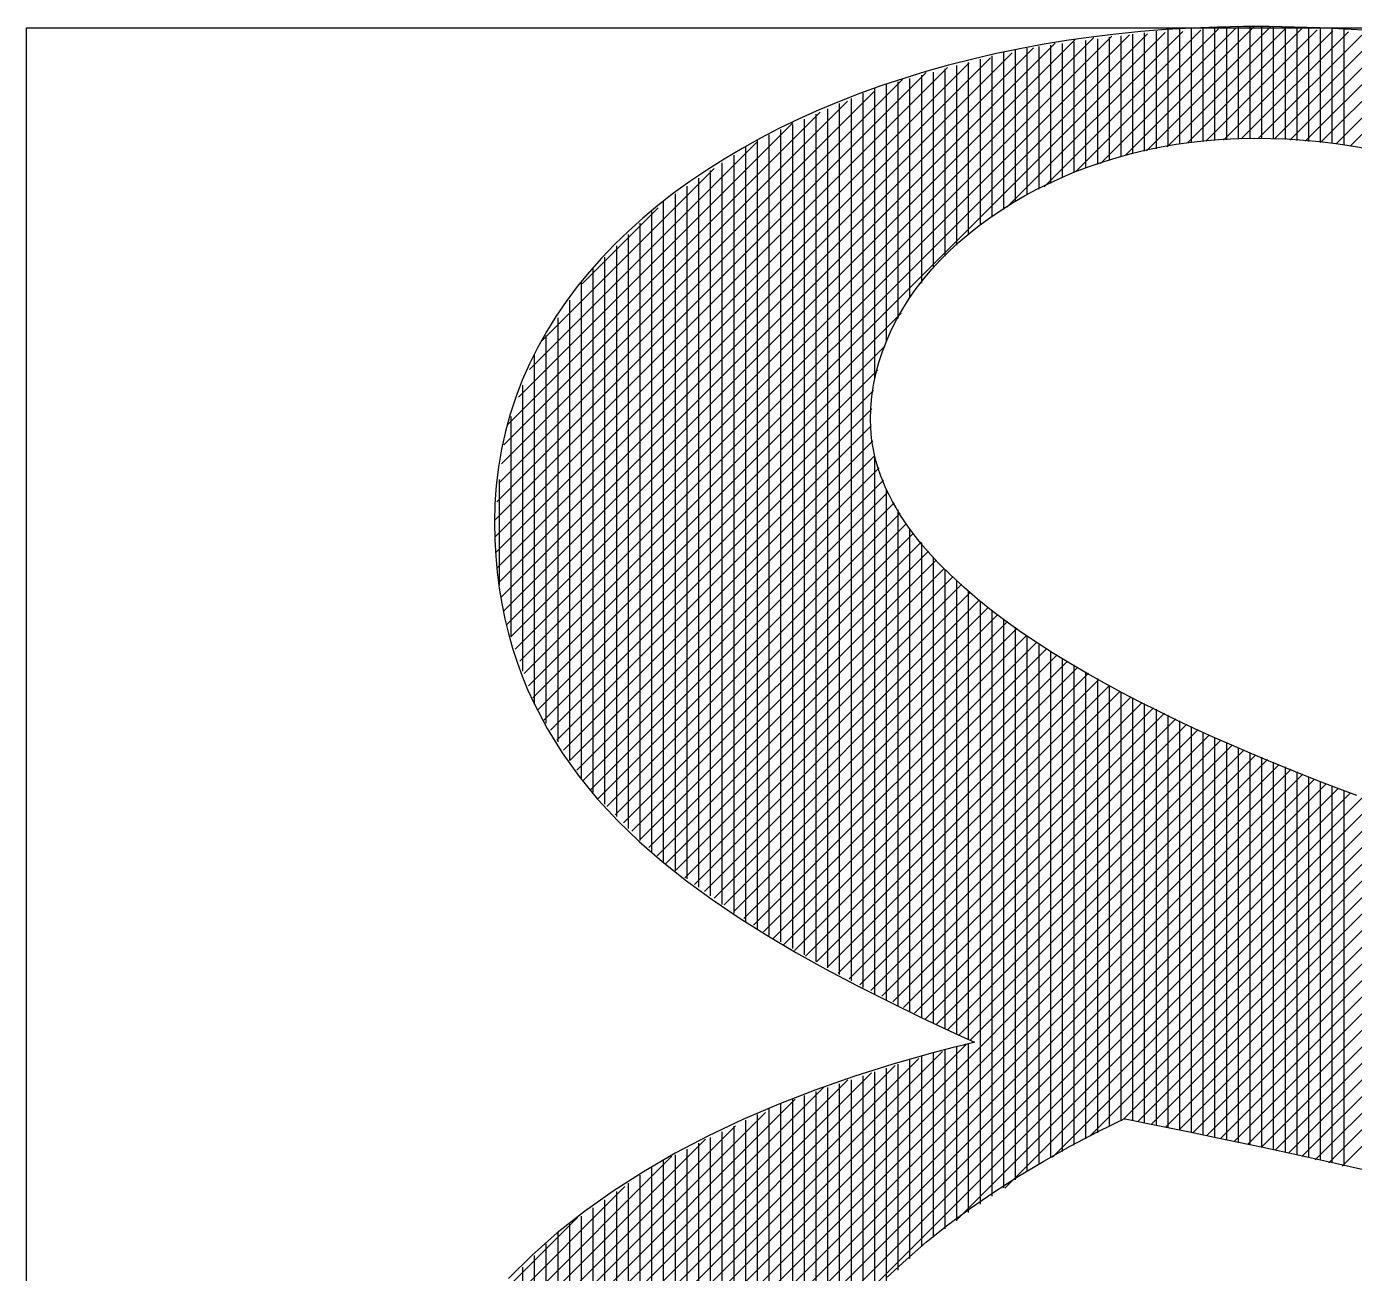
# Model space of a CAD drawing. Header units: millimetres. Extents: x 0 to 594, y 0 to 420.
# Drawn here: x 554.51 to 564.03, y 30.27 to 39.2 of the extents above; entities that cross this region are included whole.
import ezdxf

# ---------------------------------------------------------------- set-up
doc = ezdxf.new("R2010")
doc.units = ezdxf.units.MM
doc.header["$LTSCALE"] = 32.67
doc.layers.get('0').update_dxf_attribs({"linetype": 'CONTINUOUS'})

# ---------------------------------------------------------------- blocks, each defined once
blk = doc.blocks.new('CRE8_LOGO_BL0', base_point=(563.2299, 30.5129))
at = {"color": 7, "linetype": 'CONTINUOUS'}
for p, q in [((554.5149, 21.8345), (554.5149, 39.1914)), ((554.5149, 39.1914), (571.9449, 39.1914))]:
    blk.add_line(p, q, dxfattribs=at)
at = {"color": 2, "linetype": 'CONTINUOUS'}
for p, q in [((562.2085, 38.2198), (563.1803, 39.1916)), ((562.3855, 38.278), (563.3077, 39.2002)), ((562.5365, 38.3102), (563.425, 39.1987)), ((562.6842, 38.339), (563.5367, 39.1916)), ((562.9436, 38.3776), (562.9436, 39.1884)), ((563.0276, 38.3829), (563.0276, 39.1911)), ((563.1117, 38.3883), (563.1117, 39.1939)), ((563.1957, 38.3936), (563.1957, 39.1966)), ((563.2797, 38.399), (563.2797, 39.1994)), ((563.3637, 38.4002), (563.3637, 39.199)), ((563.4478, 38.3972), (563.4478, 39.197)), ((563.5318, 38.3904), (563.5318, 39.195)), ((563.6158, 38.3835), (563.6158, 39.193)), ((563.6999, 38.3766), (563.6999, 39.1909)), ((563.7839, 38.3698), (563.7839, 39.1889)), ((557.933, 35.0138), (562.0282, 39.109)), ((557.9525, 34.9145), (562.1608, 39.1228)), ((557.9842, 34.8273), (562.2883, 39.1314)), ((558.0158, 34.7401), (562.4157, 39.14)), ((558.0475, 34.653), (562.5431, 39.1486)), ((558.0792, 34.5658), (562.6706, 39.1572)), ((561.5376, 37.9054), (562.798, 39.1658)), ((561.8042, 38.0532), (562.9254, 39.1744)), ((562.0314, 38.1616), (563.0529, 39.183)), ((562.1033, 38.185), (562.1033, 39.1009)), ((562.1874, 38.2127), (562.1874, 39.112)), ((562.2714, 38.2403), (562.2714, 39.1231)), ((562.3554, 38.268), (562.3554, 39.1342)), ((562.4394, 38.2913), (562.4394, 39.1453)), ((562.5235, 38.3077), (562.5235, 39.1564)), ((562.6075, 38.3241), (562.6075, 39.1675)), ((562.6915, 38.3404), (562.6915, 39.1786)), ((562.7756, 38.3568), (562.7756, 39.1829)), ((562.8318, 38.3678), (563.6484, 39.1844)), ((562.8596, 38.3722), (562.8596, 39.1856)), ((562.9615, 38.3787), (563.7601, 39.1773)), ((563.0885, 38.3868), (563.8718, 39.1702)), ((563.2154, 38.3949), (563.9835, 39.163)), ((563.3399, 38.4005), (564.0952, 39.1559)), ((563.4545, 38.3964), (564.2069, 39.1488)), ((563.5645, 38.3875), (564.3186, 39.1416)), ((563.6745, 38.3787), (564.4303, 39.1345)), ((563.7845, 38.3699), (564.542, 39.1274)), ((563.8679, 38.3629), (563.8679, 39.1869)), ((563.8945, 38.361), (564.6537, 39.1202)), ((563.9519, 38.3533), (563.9519, 39.1819)), ((563.9964, 38.3441), (564.7654, 39.1131)), ((557.8852, 35.3225), (561.5743, 39.0116)), ((557.8984, 35.2169), (561.7284, 39.0469)), ((557.9157, 35.1153), (561.8824, 39.0821)), ((561.5151, 37.8905), (561.5151, 39.0132)), ((561.5992, 37.9468), (561.5992, 39.0344)), ((561.6832, 37.995), (561.6832, 39.0455)), ((561.7672, 38.0354), (561.7672, 39.0565)), ((561.8512, 38.0758), (561.8512, 39.0676)), ((561.9353, 38.1161), (561.9353, 39.0787)), ((562.0193, 38.1565), (562.0193, 39.0898)), ((557.8669, 35.6607), (561.1121, 38.906)), ((557.873, 35.548), (561.2662, 38.9412)), ((557.8791, 35.4353), (561.4203, 38.9764)), ((561.179, 37.6331), (561.179, 38.9207)), ((561.263, 37.7102), (561.263, 38.9438)), ((561.3471, 37.7778), (561.3471, 38.967)), ((561.4311, 37.8341), (561.4311, 38.9901)), ((557.8838, 35.7964), (560.9581, 38.8707)), ((557.9007, 35.9322), (560.7895, 38.8209)), ((560.8429, 37.2559), (560.8429, 38.8282)), ((560.9269, 37.3629), (560.9269, 38.8513)), ((561.011, 37.47), (561.011, 38.8744)), ((561.095, 37.5561), (561.095, 38.8976)), ((557.9177, 36.068), (560.5927, 38.7431)), ((560.5068, 32.3173), (560.5068, 38.7227)), ((560.5908, 36.6747), (560.5908, 38.7588)), ((560.6749, 36.9464), (560.6749, 38.7819)), ((560.7589, 37.1082), (560.7589, 38.805)), ((557.9346, 36.2038), (560.396, 38.6652)), ((560.3387, 32.4104), (560.3387, 38.6481)), ((560.4228, 32.3638), (560.4228, 38.6854)), ((557.9619, 36.3499), (560.1993, 38.5873)), ((560.0867, 32.55), (560.0867, 38.5362)), ((560.1707, 32.5034), (560.1707, 38.5735)), ((560.2547, 32.4569), (560.2547, 38.6108)), ((558.0394, 36.5462), (560.0026, 38.5094)), ((559.9186, 32.643), (559.9186, 38.4616)), ((560.0026, 32.5965), (560.0026, 38.4989)), ((558.1169, 36.7425), (559.7431, 38.3687)), ((559.6665, 32.7878), (559.6665, 38.3353)), ((559.7505, 32.7361), (559.7505, 38.387)), ((559.8346, 32.6895), (559.8346, 38.4243)), ((559.5825, 32.8494), (559.5825, 38.2798)), ((558.2072, 36.9517), (559.44, 38.1845)), ((559.4144, 32.9726), (559.4144, 38.1687)), ((559.4985, 32.911), (559.4985, 38.2243)), ((559.2464, 33.0958), (559.2464, 38.0577)), ((559.3304, 33.0342), (559.3304, 38.1132)), ((559.1623, 33.1574), (559.1623, 38.0022)), ((558.4946, 37.3579), (559.0379, 37.9012)), ((558.9943, 33.2813), (558.9943, 37.8744)), ((559.0783, 33.219), (559.0783, 37.9467)), ((558.9103, 33.3684), (558.9103, 37.7928)), ((558.8262, 33.4555), (558.8262, 37.7111)), ((558.7422, 33.5426), (558.7422, 37.6294)), ((558.6582, 33.6297), (558.6582, 37.5478)), ((558.5741, 33.7168), (558.5741, 37.4661)), ((562.3746, 31.3748), (568.4322, 37.4323)), ((558.4901, 33.8074), (558.4901, 37.3652)), ((562.4755, 31.3568), (568.4837, 37.365)), ((562.574, 31.3365), (568.5352, 37.2977)), ((558.4061, 33.9414), (558.4061, 37.2394)), ((562.6725, 31.3162), (568.5867, 37.2303)), ((558.1108, 34.4786), (560.78, 37.1479)), ((558.3221, 34.0754), (558.3221, 37.1137)), ((562.771, 31.2958), (568.6272, 37.152)), ((562.8695, 31.2755), (568.6621, 37.068)), ((558.1425, 34.3915), (560.6648, 36.9138)), ((558.238, 34.2094), (558.238, 36.9879)), ((562.968, 31.2551), (568.6969, 36.9841)), ((558.154, 34.3434), (558.154, 36.8543)), ((563.0665, 31.2348), (568.7318, 36.9001)), ((563.165, 31.2144), (568.7667, 36.8161)), ((558.1741, 34.3043), (560.6115, 36.7417)), ((563.2634, 31.1941), (568.8016, 36.7322)), ((558.07, 34.5833), (558.07, 36.6302)), ((563.3619, 31.1737), (568.8364, 36.6482)), ((558.2195, 34.2308), (560.5818, 36.5931)), ((563.4587, 31.1516), (568.8571, 36.5501)), ((558.2669, 34.1594), (560.5684, 36.4609)), ((563.5546, 31.1287), (568.8766, 36.4507)), ((557.986, 34.8275), (557.986, 36.406)), ((558.3144, 34.0881), (560.5654, 36.339)), ((563.6504, 31.1057), (568.8961, 36.3514)), ((563.7463, 31.0828), (568.9056, 36.2421)), ((558.3619, 34.0167), (560.5777, 36.2325)), ((558.4093, 33.9453), (560.5905, 36.1265)), ((560.5908, 32.2708), (560.5908, 36.1258)), ((557.9019, 35.1974), (557.9019, 35.9557)), ((558.4568, 33.8739), (560.6213, 36.0384)), ((558.5042, 33.8026), (560.652, 35.9503)), ((558.5517, 33.7312), (560.6847, 35.8642)), ((560.6749, 32.2243), (560.6749, 35.8847)), ((558.6101, 33.6707), (560.7287, 35.7894)), ((558.6703, 33.6121), (560.7728, 35.7146)), ((560.7589, 32.1836), (560.7589, 35.7382)), ((558.7305, 33.5535), (560.8169, 35.6398)), ((560.8429, 32.1436), (560.8429, 35.6012)), ((558.7908, 33.4949), (560.8676, 35.5717)), ((558.851, 33.4363), (560.9219, 35.5072)), ((560.9269, 32.1037), (560.9269, 35.5013)), ((558.9112, 33.3777), (560.9762, 35.4427)), ((561.011, 32.0637), (561.011, 35.4014)), ((558.9714, 33.3191), (561.0306, 35.3782)), ((559.0317, 33.2605), (561.0884, 35.3172)), ((561.095, 32.0237), (561.095, 35.3114)), ((559.0919, 33.2019), (561.151, 35.2609)), ((559.1588, 33.1499), (561.2135, 35.2047)), ((561.179, 31.9837), (561.179, 35.2357)), ((559.2293, 33.1016), (561.2761, 35.1484)), ((561.263, 31.9438), (561.263, 35.16)), ((559.2997, 33.0532), (561.3386, 35.0921)), ((559.3702, 33.0048), (561.4035, 35.0381)), ((561.3471, 30.7634), (561.3471, 35.0844)), ((561.4311, 30.8221), (561.4311, 35.0186)), ((559.4407, 32.9565), (561.4729, 34.9887)), ((559.5111, 32.9081), (561.5422, 34.9392)), ((561.5151, 30.8807), (561.5151, 34.9586)), ((559.5816, 32.8597), (561.6116, 34.8897)), ((559.6521, 32.8114), (561.6809, 34.8402)), ((561.5992, 30.9394), (561.5992, 34.8985)), ((561.6832, 30.998), (561.6832, 34.8385)), ((559.7225, 32.763), (561.7503, 34.7908)), ((559.793, 32.7146), (561.8211, 34.7427)), ((561.7672, 31.0517), (561.7672, 34.7785)), ((561.8512, 31.0966), (561.8512, 34.7253)), ((559.8635, 32.6663), (561.8961, 34.6989)), ((559.9378, 32.6218), (561.9712, 34.6552)), ((561.9353, 31.1416), (561.9353, 34.6762)), ((562.0193, 31.1865), (562.0193, 34.6271)), ((560.0159, 32.5811), (562.0463, 34.6114)), ((560.094, 32.5403), (562.1213, 34.5676)), ((562.1033, 31.2314), (562.1033, 34.5781)), ((562.1874, 31.2764), (562.1874, 34.529)), ((560.1721, 32.4996), (562.1964, 34.5239)), ((560.2502, 32.4589), (562.2715, 34.4801)), ((560.3283, 32.4181), (562.3467, 34.4365)), ((562.2714, 31.3213), (562.2714, 34.4799)), ((562.3554, 31.3652), (562.3554, 34.4325)), ((560.4064, 32.3774), (562.4266, 34.3976)), ((560.4845, 32.3366), (562.5065, 34.3586)), ((562.4394, 31.3642), (562.4394, 34.3915)), ((562.5235, 31.3466), (562.5235, 34.3505)), ((560.5626, 32.2959), (562.5864, 34.3197)), ((560.6407, 32.2552), (562.6663, 34.2808)), ((562.6075, 31.329), (562.6075, 34.3095)), ((562.6915, 31.3114), (562.6915, 34.2685)), ((560.7188, 32.2144), (562.7462, 34.2418)), ((560.7969, 32.1737), (562.8261, 34.2029)), ((560.875, 32.133), (562.906, 34.164)), ((562.7756, 31.2939), (562.7756, 34.2274)), ((562.8596, 31.2763), (562.8596, 34.1864)), ((560.9531, 32.0922), (562.9859, 34.125)), ((561.0312, 32.0515), (563.0683, 34.0886)), ((561.1121, 32.0136), (563.1523, 34.0538)), ((562.9436, 31.2587), (562.9436, 34.1454)), ((563.0276, 31.2412), (563.0276, 34.1057)), ((563.1117, 31.2236), (563.1117, 34.0708)), ((561.1932, 31.9759), (563.2363, 34.0189)), ((561.2743, 31.9381), (563.3203, 33.9841)), ((563.1957, 31.206), (563.1957, 34.0359)), ((563.2797, 31.1885), (563.2797, 34.001)), ((563.3637, 31.1709), (563.3637, 33.9661)), ((557.1811, 27.7261), (563.4043, 33.9493)), ((557.1935, 27.6197), (563.4883, 33.9144)), ((557.2142, 27.5215), (563.5723, 33.8796)), ((563.4478, 31.1533), (563.4478, 33.9312)), ((563.5318, 31.1358), (563.5318, 33.8963)), ((557.2471, 27.4356), (563.6562, 33.8447)), ((557.2801, 27.3497), (563.7402, 33.8099)), ((557.313, 27.2638), (563.8242, 33.775)), ((563.6158, 31.1182), (563.6158, 33.8613)), ((563.6999, 31.1006), (563.6999, 33.8264)), ((563.7839, 31.0813), (563.7839, 33.7915)), ((557.3459, 27.1779), (563.9109, 33.7429)), ((557.3788, 27.092), (563.9977, 33.7108)), ((557.4118, 27.0061), (564.0844, 33.6787)), ((562.1317, 31.2507), (564.6047, 33.7237)), ((563.8679, 31.0604), (563.8679, 33.759)), ((563.9519, 31.0394), (563.9519, 33.7278)), ((561.1825, 30.658), (564.1712, 33.6466)), ((561.5226, 30.8792), (564.2579, 33.6145)), ((561.8627, 31.1005), (564.3447, 33.5825)), ((563.8422, 31.0598), (565.8141, 33.0317)), ((563.9381, 31.0369), (565.9004, 32.9992)), ((557.1688, 27.8326), (561.2453, 31.9092)), ((561.095, 30.5874), (561.095, 31.8709)), ((561.179, 30.6461), (561.179, 31.8923)), ((561.263, 30.7047), (561.263, 31.9136)), ((557.144, 28.0454), (560.9066, 31.8081)), ((557.1564, 27.939), (561.0765, 31.8591)), ((560.8429, 30.3752), (560.8429, 31.7953)), ((560.9269, 30.4577), (560.9269, 31.8234)), ((561.011, 30.5287), (561.011, 31.8495)), ((557.1274, 28.2665), (560.5669, 31.7061)), ((557.1316, 28.1519), (560.7368, 31.7571)), ((560.5068, 30.0453), (560.5068, 31.6831)), ((560.5908, 30.1278), (560.5908, 31.7112)), ((560.6749, 30.2102), (560.6749, 31.7392)), ((560.7589, 30.2927), (560.7589, 31.7673)), ((557.1439, 28.4019), (560.3971, 31.6551)), ((557.1605, 28.5373), (560.2273, 31.6041)), ((560.2547, 29.7273), (560.2547, 31.599)), ((560.3387, 29.8502), (560.3387, 31.627)), ((560.4228, 29.9628), (560.4228, 31.6551)), ((557.1771, 28.6727), (560.0212, 31.5168)), ((559.9186, 29.1351), (559.9186, 31.4868)), ((560.0026, 29.348), (560.0026, 31.5148)), ((560.0867, 29.4817), (560.0867, 31.5429)), ((560.1707, 29.6045), (560.1707, 31.5709)), ((557.1937, 28.8081), (559.8068, 31.4213)), ((559.7505, 28.5211), (559.7505, 31.4064)), ((559.8346, 28.9222), (559.8346, 31.4476)), ((557.2308, 28.9641), (559.5924, 31.3257)), ((559.5825, 25.3378), (559.5825, 31.324)), ((559.6665, 25.3045), (559.6665, 31.3652)), ((557.3059, 29.1581), (559.3781, 31.2302)), ((559.3304, 25.4377), (559.3304, 31.2003)), ((559.4144, 25.4044), (559.4144, 31.2415)), ((559.4985, 25.3711), (559.4985, 31.2827)), ((557.381, 29.352), (559.138, 31.109)), ((559.1623, 25.5044), (559.1623, 31.1178)), ((559.2464, 25.471), (559.2464, 31.159)), ((558.9943, 25.571), (558.9943, 31.0315)), ((559.0783, 25.5377), (559.0783, 31.0766)), ((558.8262, 25.6632), (558.8262, 30.914)), ((558.9103, 25.612), (558.9103, 30.9727)), ((557.4843, 29.5741), (558.8005, 30.8903)), ((558.7422, 25.7144), (558.7422, 30.8553)), ((558.5741, 25.8169), (558.5741, 30.7378)), ((558.6582, 25.7657), (558.6582, 30.7965)), ((557.7496, 29.9583), (558.463, 30.6716)), ((558.4901, 25.8681), (558.4901, 30.6791)), ((558.3221, 25.9705), (558.3221, 30.5616)), ((558.4061, 25.9193), (558.4061, 30.6203)), ((558.238, 26.0312), (558.238, 30.4809)), ((558.154, 26.1093), (558.154, 30.3964)), ((558.07, 26.1874), (558.07, 30.3119))]:
    blk.add_line(p, q, dxfattribs=at)
at = {"color": 7, "linetype": 'CONTINUOUS'}
for points in [[(564.1367, 39.1729), (563.7777, 39.1917), (563.4161, 39.1999), (563.2324, 39.2), (563.0465, 39.1966), (562.862, 39.1895), (562.6789, 39.1787), (562.4975, 39.1643), (562.3179, 39.1463), (562.14, 39.1248), (561.9642, 39.0997), (561.7904, 39.0712), (561.6188, 39.0392), (561.4495, 39.0039), (561.2827, 38.9651), (561.1184, 38.9231), (560.9567, 38.8777), (560.7979, 38.8291), (560.6419, 38.7773), (560.4889, 38.7223), (560.339, 38.6641), (560.1924, 38.6029), (560.0491, 38.5385), (559.9093, 38.4712), (559.7731, 38.4009), (559.6406, 38.3276), (559.5119, 38.2514), (559.3871, 38.1723), (559.2663, 38.0904), (559.1497, 38.0057), (559.0374, 37.9182), (558.9295, 37.828), (558.8261, 37.735), (558.7273, 37.6395), (558.6333, 37.5413), (558.5441, 37.4405), (558.4598, 37.3372), (558.3807, 37.2314), (558.3067, 37.1232), (558.2381, 37.0125), (558.1749, 36.8994), (558.1172, 36.7839), (558.0652, 36.6661), (558.019, 36.5461), (557.9787, 36.4238), (557.9444, 36.2993), (557.9162, 36.1727), (557.8942, 36.0439), (557.8786, 35.913), (557.8695, 35.7801), (557.8669, 35.6466), (557.8694, 35.5254), (557.8759, 35.4068), (557.8864, 35.2909), (557.9007, 35.1775), (557.9189, 35.0666), (557.9407, 34.9581), (557.9663, 34.8521), (557.9955, 34.7484), (558.0283, 34.647), (558.0645, 34.5478), (558.1042, 34.4507), (558.1473, 34.3558), (558.2432, 34.1722), (558.3519, 33.9963), (558.4728, 33.8277), (558.6054, 33.6661), (558.7492, 33.5109), (558.9036, 33.3617), (559.0682, 33.2181), (559.2425, 33.0796), (559.426, 32.9458), (559.6181, 32.8162), (559.8183, 32.6904), (560.0261, 32.5679), (560.2411, 32.4483), (560.4627, 32.3312), (560.6904, 32.216), (560.9237, 32.1024), (561.1621, 31.9899), (561.283, 31.9339), (561.2982, 31.9269), (561.3045, 31.9241), (561.3045, 31.9241), (561.3044, 31.9241), (561.3037, 31.9239), (561.3003, 31.923), (561.2947, 31.9216), (561.2874, 31.9198), (561.2788, 31.9176), (561.2697, 31.9153), (561.2604, 31.913), (561.2516, 31.9107), (561.2437, 31.9087), (561.2373, 31.9071), (561.2329, 31.906), (561.2311, 31.9056), (561.2311, 31.9055), (561.2311, 31.9055), (561.2267, 31.9045), (561.1533, 31.8864), (561.0074, 31.8489), (560.7205, 31.7681), (560.4403, 31.6799), (560.1675, 31.5842), (559.9025, 31.4812), (559.6461, 31.3709), (559.3986, 31.2534), (559.1608, 31.1286), (558.9331, 30.9967), (558.7162, 30.8578), (558.5105, 30.7118), (558.3167, 30.5589), (558.1354, 30.399), (557.967, 30.2323)], [(564.0442, 33.6916), (563.9213, 33.7378), (563.7961, 33.7859), (563.6689, 33.8357), (563.5402, 33.8872), (563.4102, 33.9405), (563.2792, 33.9954), (563.1476, 34.0521), (563.0157, 34.1105), (562.8839, 34.1705), (562.7525, 34.2323), (562.6218, 34.2956), (562.4921, 34.3606), (562.3638, 34.4273), (562.2372, 34.4956), (562.1127, 34.5654), (561.9906, 34.6369), (561.8712, 34.7099), (561.7548, 34.7846), (561.6418, 34.8607), (561.5325, 34.9385), (561.4273, 35.0177), (561.3264, 35.0985), (561.2303, 35.1808), (561.1391, 35.2645), (561.0534, 35.3498), (561.0127, 35.393), (560.9734, 35.4365), (560.9356, 35.4804), (560.8994, 35.5247), (560.8648, 35.5693), (560.8318, 35.6143), (560.8005, 35.6597), (560.7709, 35.7054), (560.7431, 35.7515), (560.7171, 35.7979), (560.6929, 35.8447), (560.6706, 35.8918), (560.6502, 35.9393), (560.6318, 35.9871), (560.6154, 36.0353), (560.601, 36.0838), (560.5888, 36.1326), (560.5787, 36.1818), (560.5707, 36.2314), (560.565, 36.2813), (560.5615, 36.3315), (560.5604, 36.382), (560.5628, 36.4661), (560.5702, 36.5494), (560.5823, 36.6319), (560.599, 36.7134), (560.6203, 36.794), (560.646, 36.8735), (560.6761, 36.9518), (560.7104, 37.0289), (560.7489, 37.1047), (560.7913, 37.1791), (560.8377, 37.2521), (560.888, 37.3235), (560.9419, 37.3934), (560.9995, 37.4615), (561.0605, 37.528), (561.125, 37.5925), (561.1928, 37.6552), (561.2638, 37.716), (561.3378, 37.7746), (561.4149, 37.8311), (561.4949, 37.8855), (561.5776, 37.9375), (561.663, 37.9872), (561.751, 38.0345), (561.8415, 38.0793), (561.9343, 38.1214), (562.0294, 38.161), (562.1267, 38.1978), (562.226, 38.2318), (562.3272, 38.2629), (562.4303, 38.2911), (562.5352, 38.3162), (562.6417, 38.3382), (562.7497, 38.357), (562.8592, 38.3726), (562.97, 38.3849), (563.082, 38.3937), (563.1952, 38.3991), (563.3093, 38.4009), (563.4278, 38.3994), (563.5455, 38.3948), (563.6623, 38.3871), (563.7781, 38.3765), (563.8927, 38.3629), (564.006, 38.3464), (564.1179, 38.3269)], [(560.6802, 30.2406), (560.8172, 30.3685), (560.9622, 30.4936), (561.1151, 30.6158), (561.2757, 30.735), (561.4437, 30.8511), (561.6191, 30.9639), (561.8016, 31.0735), (561.991, 31.1796), (562.1871, 31.2822), (562.2876, 31.3321), (562.313, 31.3444), (562.3257, 31.3506), (562.3295, 31.3524), (562.3295, 31.3524), (562.3299, 31.3526), (562.3321, 31.3537), (562.3358, 31.3555), (562.3407, 31.3579), (562.3464, 31.3608), (562.3525, 31.3638), (562.3587, 31.3669), (562.3647, 31.3698), (562.37, 31.3725), (562.3744, 31.3747), (562.3774, 31.3762), (562.3788, 31.3768), (562.3788, 31.3768), (562.3788, 31.3768), (562.3849, 31.3756), (562.4196, 31.3685), (562.5579, 31.3404), (562.8323, 31.2843), (563.1034, 31.2283), (563.3706, 31.1721), (563.6336, 31.1156), (563.8917, 31.0586), (564.1445, 31.0009)]]:
    blk.add_lwpolyline(points, dxfattribs=at)

msp = doc.modelspace()

# ---------------------------------------------------------------- block references
at = {"color": 2, "linetype": 'CONTINUOUS'}
msp.add_blockref('CRE8_LOGO_BL0', (563.2299, 30.5129), dxfattribs=at)

doc.saveas('drawing.dxf')
